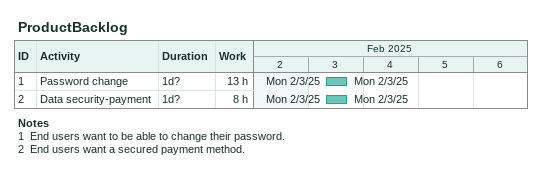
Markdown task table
ProductBacklog

| ID | Task | Duration | Start | Finish | Work (h) |
|---|---|---|---|---|---|
| 1 | Password change | 1d? | 2025-02-03 | 2025-02-03 | 13 |
| 2 | Data security-payment | 1d? | 2025-02-03 | 2025-02-03 | 8 |

Notes
- 1: End users want to be able to change their password.
- 2: End users want a secured payment method.
